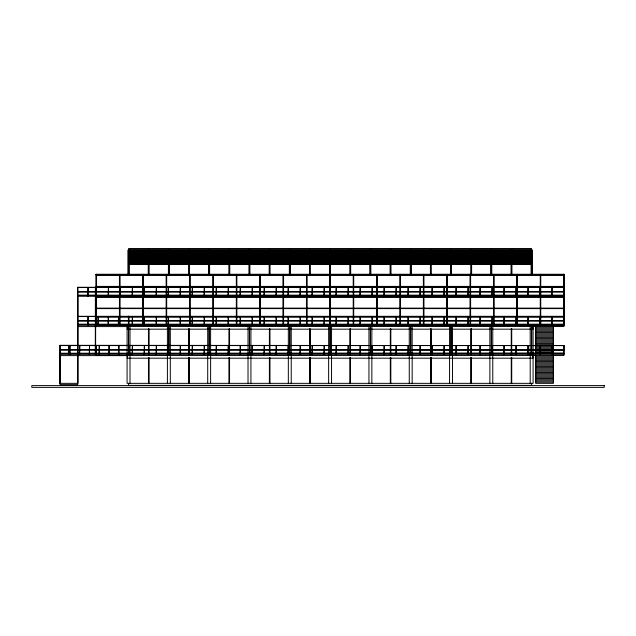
<?xml version="1.0" encoding="UTF-8"?>
<svg xmlns="http://www.w3.org/2000/svg" width="636" height="636" viewBox="0 0 636 636"><rect width="100%" height="100%" fill="white"/><g stroke="black" fill="none" stroke-linecap="round" stroke-linejoin="round"><path stroke-width="0.95" d="M128.544 249.352L531.64 249.352M168.755 274.235L168.755 250.29L168.953 274.235M249.376 274.235L249.376 250.29L249.566 274.235M289.69 274.235L289.69 250.29L289.881 274.235M370.303 274.235L370.303 250.29L370.502 274.235M410.618 274.235L410.618 250.29L410.808 274.235M491.238 274.235L491.238 250.29L491.429 274.235M531.545 250.29L531.736 274.124M128.544 250.656L531.64 250.656M531.64 250.807L128.544 250.807L128.544 248.628L531.64 248.628L531.545 274.124M128.544 251.22L531.64 251.22M128.544 251.776L531.64 251.776M128.544 252.317L531.64 252.317M128.544 252.85L531.64 252.85M128.544 253.367L531.64 253.367M128.544 253.875L531.64 253.875M128.544 254.368L531.64 254.368M128.544 254.853L531.64 254.853M128.544 255.322L531.64 255.322M128.544 255.775L531.64 255.775M128.544 256.221L531.64 256.221M128.544 256.658L531.64 256.658M128.544 257.079L531.64 257.079M128.544 257.493L531.64 257.493M128.544 257.89L531.64 257.89M128.544 258.272L531.64 258.272M128.544 258.645L531.64 258.645M128.544 259.003L531.64 259.003M128.544 259.353L531.64 259.353M128.544 259.695L531.64 259.695M128.544 260.013L531.64 260.013M128.544 260.331L531.64 260.331M128.544 260.633L531.64 260.633M128.544 260.919L531.64 260.919M128.544 261.197L531.64 261.197M128.544 261.46L531.64 261.46M128.544 261.714L531.64 261.714M128.544 261.952L531.64 261.952M128.544 262.183L531.64 262.183M128.544 262.398L531.64 262.398M128.544 262.596L531.64 262.596M128.544 262.795L531.64 262.795M128.544 262.97L531.64 262.97M128.544 263.137L531.64 263.137M128.544 263.296L531.64 263.296M128.544 263.439L531.64 263.439M128.544 263.566L531.64 263.566M128.544 263.654L531.64 263.686M128.544 263.765L531.64 263.797M128.544 263.892L531.64 263.948M128.544 264.091L531.64 264.027M128.544 264.186L531.64 264.202M96.052 274.506L564.132 274.506M96.298 274.704L563.894 274.704M96.052 274.752L96.537 274.752M563.647 274.752L564.132 274.752M96.298 275.316L563.894 275.316M96.052 286.359L96.537 286.359M563.647 286.359L564.132 286.359M96.298 286.399L563.894 286.399M96.052 286.844L564.132 286.844M563.894 287.281L77.632 287.281L77.616 383.341M96.434 287.408L95.869 287.408L95.869 296.273M564.029 287.408L563.75 296.273M77.632 287.528L563.894 287.528M77.632 291.717L563.894 291.717M77.616 291.988L563.894 291.964M77.632 295.184L563.894 295.184M77.632 295.43L563.894 295.43M96.052 296.034L96.537 296.034M563.647 296.034L564.132 296.034M96.298 296.074L563.894 296.074M77.616 296.273L564.029 296.273M96.052 296.519L564.132 296.519M96.298 297.481L563.894 297.481M96.052 308.126L564.132 308.126M96.052 308.611L564.132 308.611M77.632 316.307L563.894 316.307M128.4 316.426L128.83 316.426L128.83 325.298M564.029 316.426L563.75 325.298M77.632 316.545L564.132 316.593M96.298 316.633L563.894 316.633M96.052 317.07L564.132 317.07M77.616 320.711L563.894 320.743M77.616 321.013L563.894 320.981M77.632 324.209L563.894 324.209M77.632 324.447L563.894 324.447M96.052 325.052L96.537 325.052M563.647 325.052L564.132 325.052M96.298 325.091L563.894 325.091M77.616 325.298L564.132 325.298M128.44 325.497L564.132 325.537L564.132 274.267L96.052 274.267L96.052 325.537M128.067 326.507L563.894 326.507L563.894 274.307M77.751 326.586L128.544 326.586L128.544 316.307M535.671 327.715L553.407 327.715M535.671 328.923L553.407 328.923M127.089 329.17L533.095 329.17M535.671 330.132L553.407 330.132M535.671 331.34L553.407 331.34M535.671 332.556L553.407 332.556M535.671 333.765L553.407 333.765M535.671 334.973L553.407 334.973M535.671 336.182L553.407 336.182M535.671 337.39L553.407 337.39M535.671 338.598L553.407 338.598M535.671 339.807L553.407 339.807M535.671 341.015L553.407 341.015M535.671 342.224L553.407 342.224M535.671 343.44L553.407 343.44M535.671 344.648L553.407 344.648M128.4 345.451L128.83 345.451L128.83 354.324M59.895 345.571L563.894 345.571L59.895 345.332L59.879 383.341L77.894 383.341L77.87 287.281M535.671 345.857L553.407 345.857M535.671 347.065L553.407 347.065M535.671 348.274L553.407 348.274M535.671 349.482L553.407 349.482M59.895 349.768L563.894 350.007L59.879 350.031M535.671 350.69L553.407 350.69M535.671 351.899L553.407 351.899M535.671 353.107L553.407 353.107M59.895 353.234L563.894 353.234L59.895 353.473M59.879 354.324L564.029 354.324L564.029 345.451L563.75 354.324M96.298 355.532L563.894 355.532L563.894 354.324M60.015 355.611L128.544 355.611L128.544 345.332M535.671 356.74L553.407 356.74M535.671 357.949L553.407 357.949M127.089 358.187L533.095 358.187M535.671 359.157L553.407 359.157M535.671 360.366L553.407 360.366M535.671 361.574L553.407 361.574M535.671 362.782L553.407 362.782M535.671 363.991L553.407 363.991M535.671 365.207L553.407 365.207M535.671 366.416L553.407 366.416M535.671 367.624L553.407 367.624M535.671 368.832L553.407 368.832M535.671 370.041L553.407 370.041M535.671 371.249L553.407 371.249M535.671 372.458L553.407 372.458M535.671 373.666L553.407 373.666M535.671 374.874L553.407 374.874M535.671 376.091L553.407 376.091M535.671 377.299L553.407 377.299M535.671 378.507L553.407 378.507M535.671 379.716L553.407 379.716M535.671 380.924L553.407 380.924M535.671 382.133L553.407 382.133M563.647 274.267L563.647 325.537M553.407 326.507L553.407 354.324M553.407 355.532L553.407 383.341L535.671 383.341L535.671 355.532M552.04 296.273L552.04 287.408L551.762 296.273M552.04 325.298L552.04 316.426L551.762 325.298M552.04 354.324L552.04 345.451L551.762 354.324M540.751 274.506L540.751 325.298M540.513 274.307L540.513 325.497M540.266 274.506L540.266 325.298M540.051 296.273L540.051 287.408L539.773 296.273M540.051 325.298L540.051 316.426L539.773 325.298M540.051 354.324L540.051 345.451L539.773 354.324M535.671 326.507L535.671 354.324M533.095 325.958L533.095 383.341L127.089 383.341L127.089 326.268M532.849 326.141L532.849 328.685M532.849 355.166L532.849 357.702M532.086 274.776L532.086 250.075L531.195 250.075L531.195 274.776M531.903 250.075L531.903 274.649M531.736 325.568L531.736 354.347M531.545 325.568L531.545 354.347M531.64 383.341L531.64 385.36L128.544 385.36L128.544 383.341M531.378 250.075L531.378 274.649M530.193 325.958L530.193 383.341M528.063 296.273L528.063 287.408L527.777 296.273M528.063 325.298L528.063 316.426L527.777 325.298M528.063 354.324L528.063 345.451L527.777 354.324M517.37 274.506L517.37 325.298M517.132 274.307L517.132 325.497M516.885 274.506L516.885 325.298M516.074 296.273L516.074 287.408L515.788 296.273M516.074 325.298L516.074 316.426L515.788 325.298M516.074 354.324L516.074 345.451L515.788 354.324M511.932 274.776L511.932 250.075L511.042 250.075L511.042 274.776M511.726 328.923L511.726 354.65M511.726 357.615L511.726 383.341M511.487 328.923L511.487 354.65M511.487 357.615L511.487 383.341M511.249 328.923L511.249 354.65M511.249 357.615L511.249 383.341M504.086 296.273L504.086 287.408L503.799 296.273M504.086 325.298L504.086 316.426L503.799 325.298M504.086 354.324L504.086 345.451L503.799 354.324M493.989 274.506L493.989 325.298M493.751 274.307L493.751 325.497M493.512 274.506L493.512 325.298M492.781 325.958L492.781 383.341M492.097 296.273L492.097 287.408L491.811 296.273M492.097 325.298L492.097 316.426L491.811 325.298M492.097 354.324L492.097 345.451L491.811 354.324M491.779 274.776L491.779 250.075L490.889 250.075L490.889 274.776M491.429 325.568L491.429 354.347M491.238 325.568L491.238 354.347M489.879 325.958L489.879 383.341M480.101 296.273L480.101 287.408L479.822 296.273M480.101 325.298L480.101 316.426L479.822 325.298M480.101 354.324L480.101 345.451L479.822 354.324M471.618 274.776L471.618 250.075L470.735 250.075L470.735 274.776M471.419 328.923L471.419 354.65M471.419 357.615L471.419 383.341M471.181 328.923L471.181 354.65M471.181 357.615L471.181 383.341M470.934 328.923L470.934 354.65M470.934 357.615L470.934 383.341M470.616 274.506L470.616 325.298M470.37 274.307L470.37 325.497M470.131 274.506L470.131 325.298M468.112 296.273L468.112 287.408L467.834 296.273M468.112 325.298L468.112 316.426L467.834 325.298M468.112 354.324L468.112 345.451L467.834 354.324M456.123 296.273L456.123 287.408L455.845 296.273M456.123 325.298L456.123 316.426L455.845 325.298M456.123 354.324L456.123 345.451L455.845 354.324M452.474 325.958L452.474 383.341M451.465 274.776L451.465 250.075L450.582 250.075L450.582 274.776M451.123 274.124L451.123 250.29L450.924 274.124M451.123 325.568L451.123 354.347M450.924 325.568L450.924 354.347M449.573 325.958L449.573 383.341M447.235 274.506L447.235 325.298M446.989 274.307L446.989 325.497M446.75 274.506L446.75 325.298M444.135 296.273L444.135 287.408L443.856 296.273M444.135 325.298L444.135 316.426L443.856 325.298M444.135 354.324L444.135 345.451L443.856 354.324M432.146 296.273L432.146 287.408L431.86 296.273M432.146 325.298L432.146 316.426L431.86 325.298M432.146 354.324L432.146 345.451L431.86 354.324M431.311 274.776L431.311 250.075L430.421 250.075L430.421 274.776M431.113 328.923L431.113 354.65M431.113 357.615L431.113 383.341M430.866 328.923L430.866 354.65M430.866 357.615L430.866 383.341M430.628 328.923L430.628 354.65M430.628 357.615L430.628 383.341M423.854 274.506L423.854 325.298M423.616 274.307L423.616 325.497M423.369 274.506L423.369 325.298M420.158 296.273L420.158 287.408L419.871 296.273M420.158 325.298L420.158 316.426L419.871 325.298M420.158 354.324L420.158 345.451L419.871 354.324M412.168 325.958L412.168 383.341M411.158 274.776L411.158 250.075L410.268 250.075L410.268 274.776M410.808 325.568L410.808 354.347M410.618 325.568L410.618 354.347M409.258 325.958L409.258 383.341M408.169 296.273L408.169 287.408L407.883 296.273M408.169 325.298L408.169 316.426L407.883 325.298M408.169 354.324L408.169 345.451L407.883 354.324M400.473 274.506L400.473 325.298M400.235 274.307L400.235 325.497M399.988 274.506L399.988 325.298M396.18 296.273L396.18 287.408L395.894 296.273M396.18 325.298L396.18 316.426L395.894 325.298M396.18 354.324L396.18 345.451L395.894 354.324M391.005 274.776L391.005 250.075L390.114 250.075L390.114 274.776M390.798 328.923L390.798 354.65M390.798 357.615L390.798 383.341M390.56 328.923L390.56 354.65M390.56 357.615L390.56 383.341M390.313 328.923L390.313 354.65M390.313 357.615L390.313 383.341M384.184 296.273L384.184 287.408L383.906 296.273M384.184 325.298L384.184 316.426L383.906 325.298M384.184 354.324L384.184 345.451L383.906 354.324M377.092 274.506L377.092 325.298M376.854 274.307L376.854 325.497M376.607 274.506L376.607 325.298M372.195 296.273L372.195 287.408L371.917 296.273M372.195 325.298L372.195 316.426L371.917 325.298M372.195 354.324L372.195 345.451L371.917 354.324M371.853 325.958L371.853 383.341M370.844 274.776L370.844 250.075L369.961 250.075L369.961 274.776M370.502 325.568L370.502 354.347M370.303 325.568L370.303 354.347M368.952 325.958L368.952 383.341M360.207 296.273L360.207 287.408L359.928 296.273M360.207 325.298L360.207 316.426L359.928 325.298M360.207 354.324L360.207 345.451L359.928 354.324M353.711 274.506L353.711 325.298M353.473 274.307L353.473 325.497M353.234 274.506L353.234 325.298M350.69 274.776L350.69 250.075L349.808 250.075L349.808 274.776M350.492 328.923L350.492 354.65M350.492 357.615L350.492 383.341M350.245 328.923L350.245 354.65M350.245 357.615L350.245 383.341M350.007 328.923L350.007 354.65M350.007 357.615L350.007 383.341M348.218 296.273L348.218 287.408L347.94 296.273M348.218 325.298L348.218 316.426L347.94 325.298M348.218 354.324L348.218 345.451L347.94 354.324M336.229 296.273L336.229 287.408L335.943 296.273M336.229 325.298L336.229 316.426L335.943 325.298M336.229 354.324L336.229 345.451L335.943 354.324M331.547 325.958L331.547 383.341M330.537 274.776L330.537 250.075L329.647 250.075L329.647 274.776M330.338 274.506L330.338 325.298M330.187 274.124L330.187 250.29L329.997 274.124M330.187 325.568L330.187 354.347M330.092 274.307L330.092 325.497M329.997 325.568L329.997 354.347M329.853 274.506L329.853 325.298M328.645 325.958L328.645 383.341M324.241 296.273L324.241 287.408L323.955 296.273M324.241 325.298L324.241 316.426L323.955 325.298M324.241 354.324L324.241 345.451L323.955 354.324M312.252 296.273L312.252 287.408L311.966 296.273M312.252 325.298L312.252 316.426L311.966 325.298M312.252 354.324L312.252 345.451L311.966 354.324M310.384 274.776L310.384 250.075L309.494 250.075L309.494 274.776M310.177 328.923L310.177 354.65M310.177 357.615L310.177 383.341M309.939 328.923L309.939 354.65M309.939 357.615L309.939 383.341M309.692 328.923L309.692 354.65M309.692 357.615L309.692 383.341M306.957 274.506L306.957 325.298M306.711 274.307L306.711 325.497M306.473 274.506L306.473 325.298M300.264 296.273L300.264 287.408L299.977 296.273M300.264 325.298L300.264 316.426L299.977 325.298M300.264 354.324L300.264 345.451L299.977 354.324M291.232 325.958L291.232 383.341M290.223 274.776L290.223 250.075L289.34 250.075L289.34 274.776M289.881 325.568L289.881 354.347M289.69 325.568L289.69 354.347M288.331 325.958L288.331 383.341M288.267 296.273L288.267 287.408L287.989 296.273M288.267 325.298L288.267 316.426L287.989 325.298M288.267 354.324L288.267 345.451L287.989 354.324M283.577 274.506L283.577 325.298M283.33 274.307L283.33 325.497M283.092 274.506L283.092 325.298M276.278 296.273L276.278 287.408L276 296.273M276.278 325.298L276.278 316.426L276 325.298M276.278 354.324L276.278 345.451L276 354.324M270.069 274.776L270.069 250.075L269.187 250.075L269.187 274.776M269.871 328.923L269.871 354.65M269.871 357.615L269.871 383.341M269.624 328.923L269.624 354.65M269.624 357.615L269.624 383.341M269.386 328.923L269.386 354.65M269.386 357.615L269.386 383.341M264.29 296.273L264.29 287.408L264.012 296.273M264.29 325.298L264.29 316.426L264.012 325.298M264.29 354.324L264.29 345.451L264.012 354.324M260.196 274.506L260.196 325.298M259.957 274.307L259.957 325.497M259.711 274.506L259.711 325.298M252.301 296.273L252.301 287.408L252.023 296.273M252.301 325.298L252.301 316.426L252.023 325.298M252.301 354.324L252.301 345.451L252.023 354.324M250.926 325.958L250.926 383.341M249.916 274.776L249.916 250.075L249.034 250.075L249.034 274.776M249.566 325.568L249.566 354.347M249.376 325.568L249.376 354.347M248.024 325.958L248.024 383.341M240.313 296.273L240.313 287.408L240.026 296.273M240.313 325.298L240.313 316.426L240.026 325.298M240.313 354.324L240.313 345.451L240.026 354.324M236.815 274.506L236.815 325.298M236.576 274.307L236.576 325.497M236.33 274.506L236.33 325.298M229.763 274.776L229.763 250.075L228.873 250.075L228.873 274.776M229.556 328.923L229.556 354.65M229.556 357.615L229.556 383.341M229.318 328.923L229.318 354.65M229.318 357.615L229.318 383.341M229.079 328.923L229.079 354.65M229.079 357.615L229.079 383.341M228.324 296.273L228.324 287.408L228.038 296.273M228.324 325.298L228.324 316.426L228.038 325.298M228.324 354.324L228.324 345.451L228.038 354.324M216.335 296.273L216.335 287.408L216.049 296.273M216.335 325.298L216.335 316.426L216.049 325.298M216.335 354.324L216.335 345.451L216.049 354.324M213.434 274.506L213.434 325.298M213.195 274.307L213.195 325.497M212.949 274.506L212.949 325.298M210.611 325.958L210.611 383.341M209.61 274.776L209.61 250.075L208.719 250.075L208.719 274.776M209.26 274.124L209.26 250.29L209.069 274.124M209.26 325.568L209.26 354.347M209.069 325.568L209.069 354.347M207.71 325.958L207.71 383.341M204.347 296.273L204.347 287.408L204.061 296.273M204.347 325.298L204.347 316.426L204.061 325.298M204.347 354.324L204.347 345.451L204.061 354.324M192.35 296.273L192.35 287.408L192.072 296.273M192.35 325.298L192.35 316.426L192.072 325.298M192.35 354.324L192.35 345.451L192.072 354.324M190.053 274.506L190.053 325.298M189.814 274.307L189.814 325.497M189.576 274.506L189.576 325.298M189.449 274.776L189.449 250.075L188.566 250.075L188.566 274.776M189.25 328.923L189.25 354.65M189.25 357.615L189.25 383.341M189.011 328.923L189.011 354.65M189.011 357.615L189.011 383.341M188.765 328.923L188.765 354.65M188.765 357.615L188.765 383.341M180.362 296.273L180.362 287.408L180.083 296.273M180.362 325.298L180.362 316.426L180.083 325.298M180.362 354.324L180.362 345.451L180.083 354.324M170.305 325.958L170.305 383.341M169.295 274.776L169.295 250.075L168.413 250.075L168.413 274.776M168.953 325.568L168.953 354.347M168.755 325.568L168.755 354.347M168.373 296.273L168.373 287.408L168.095 296.273M168.373 325.298L168.373 316.426L168.095 325.298M168.373 354.324L168.373 345.451L168.095 354.324M167.403 325.958L167.403 383.341M166.68 274.506L166.68 325.298M166.433 274.307L166.433 325.497M166.195 274.506L166.195 325.298M156.384 296.273L156.384 287.408L156.106 296.273M156.384 325.298L156.384 316.426L156.106 325.298M156.384 354.324L156.384 345.451L156.106 354.324M149.142 274.776L149.142 250.075L148.252 250.075L148.252 274.776M148.943 328.923L148.943 354.65M148.943 357.615L148.943 383.341M148.697 328.923L148.697 354.65M148.697 357.615L148.697 383.341M148.458 328.923L148.458 354.65M148.458 357.615L148.458 383.341M144.396 296.273L144.396 287.408L144.11 296.273M144.396 325.298L144.396 316.426L144.11 325.298M144.396 354.324L144.396 345.451L144.11 354.324M143.299 274.506L143.299 325.298M143.052 274.307L143.052 325.497M142.814 274.506L142.814 325.298M132.407 296.273L132.407 287.408L132.121 296.273M132.407 325.298L132.407 316.426L132.121 325.298M132.407 354.324L132.407 345.451L132.121 354.324M129.998 325.958L129.998 383.341M128.989 274.776L128.989 250.075L128.098 250.075L128.098 274.776M128.806 250.075L128.806 274.903M128.639 274.124L128.639 250.29L128.448 274.124M128.663 316.307L128.687 325.298M128.639 325.568L128.639 354.347M128.424 316.307L128.4 325.298M128.448 325.568L128.448 354.347M128.281 250.075L128.281 274.649M127.335 326.991L127.335 328.685M127.335 355.166L127.335 357.702M120.419 296.273L120.419 287.408L120.132 296.273M119.918 274.506L119.918 325.298M119.679 274.307L119.679 325.497M119.433 274.506L119.433 325.298M118.892 354.324L118.892 345.451L118.614 354.324M118.527 325.298L118.527 316.426L118.248 325.298M109.106 354.324L109.106 345.451L108.82 354.324M108.43 296.273L108.43 287.408L108.144 296.273M108.366 325.298L108.366 316.426L108.088 325.298M99.319 354.324L99.319 345.451L99.033 354.324M98.214 325.298L98.214 316.426L97.928 325.298M96.537 274.267L96.537 325.537M96.434 354.324L96.434 345.451L95.869 345.451L95.869 354.324M96.298 274.307L96.298 325.497M96.155 287.408L96.155 296.273M96.155 325.298L96.155 316.426L95.869 325.298M96.155 345.451L96.155 354.324M95.631 354.324L95.631 287.408L95.352 354.324M95.607 287.289L95.487 354.642M95.368 287.289L95.368 353.473M89.525 354.324L89.525 345.451L89.247 354.324M88.054 296.273L88.054 287.408L87.768 296.273M88.054 325.298L88.054 316.426L87.768 325.298M79.739 354.324L79.739 345.451L79.452 354.324M77.751 296.273L77.751 354.642M77.751 355.286L77.751 384.637L60.015 384.637L60.015 354.324M69.944 354.324L69.944 345.451L69.666 354.324M69.03 354.324L69.03 345.451L68.744 354.324M60.142 345.332L60.158 383.341M604.2 385.599L31.8 385.599L31.8 387.372L604.2 387.372L604.2 385.599"/></g></svg>
